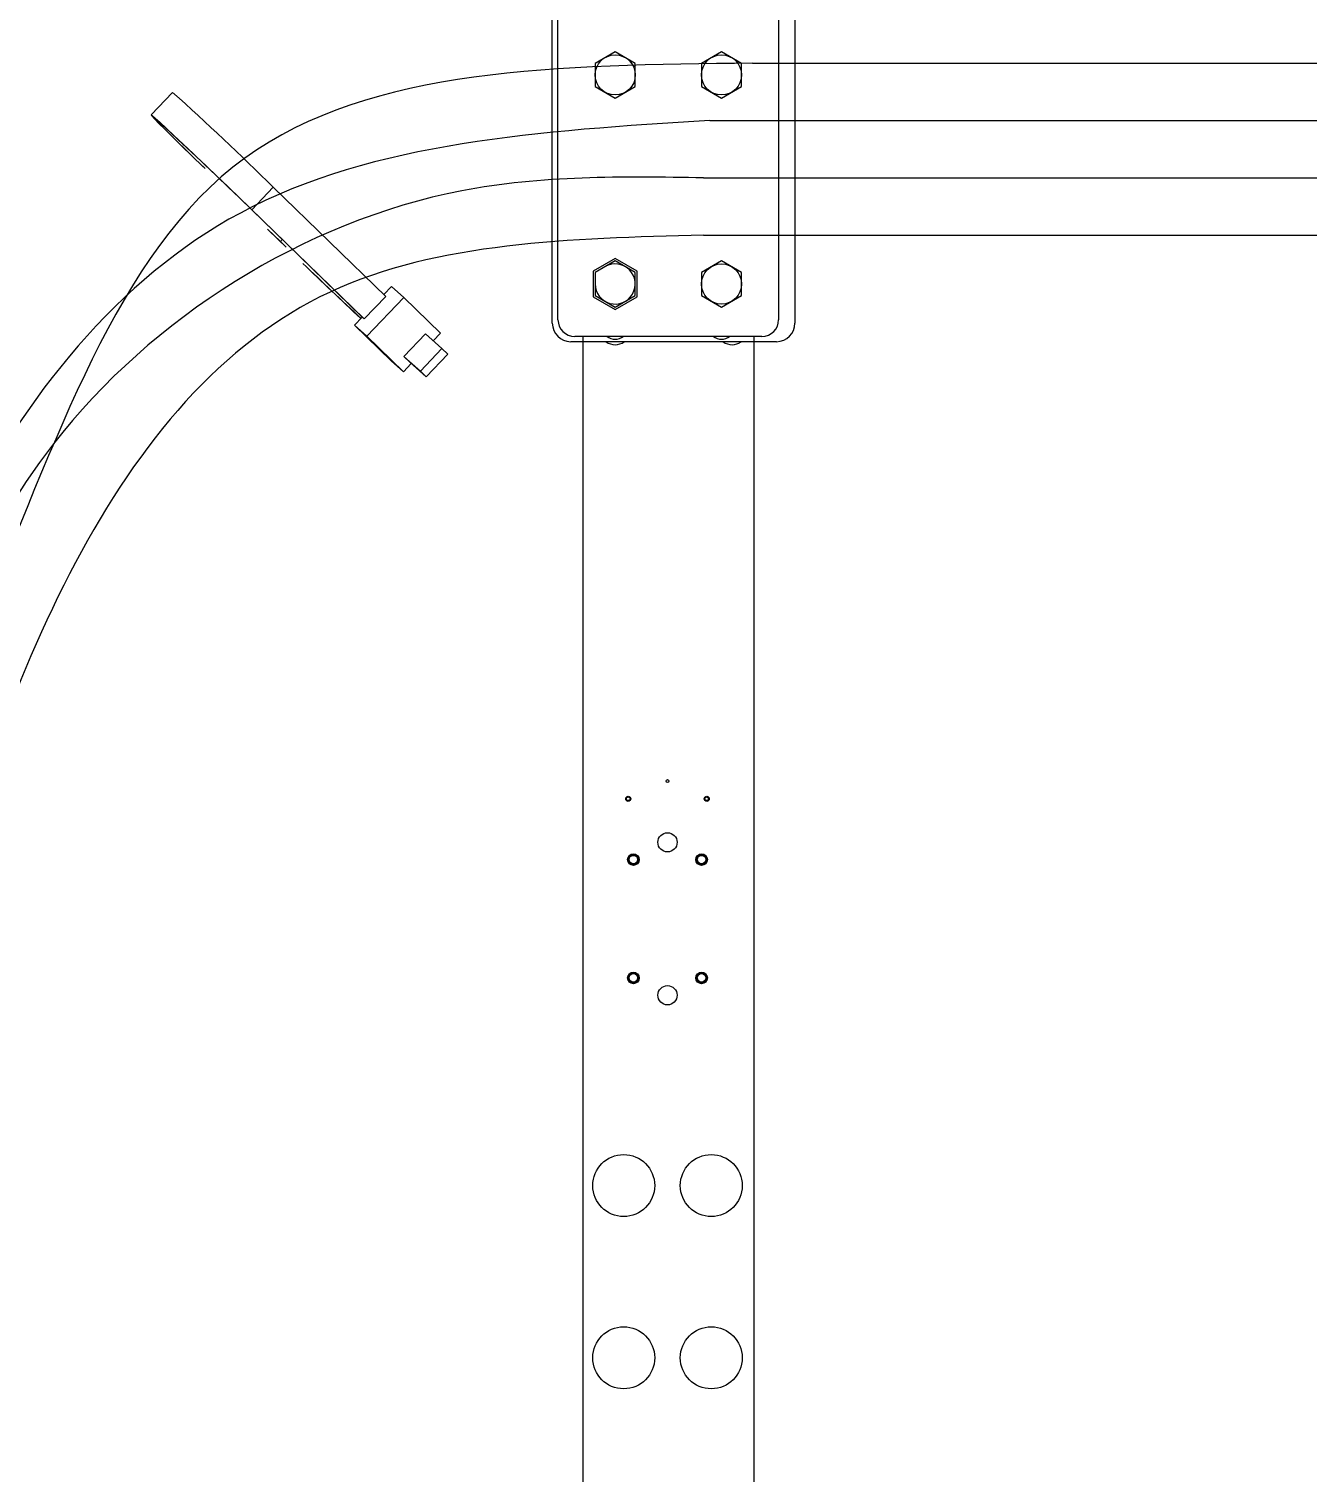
# Model space of a CAD drawing. Header units: feet. Extents: x 0.3 to 98.5, y -18.6 to 31.5.
# Drawn here: x 84.496 to 85.115, y -5.818 to -5.12 of the extents above; entities that cross this region are included whole.
import ezdxf

# ---------------------------------------------------------------- set-up
doc = ezdxf.new("R2010")
doc.units = ezdxf.units.FT
doc.header["$MEASUREMENT"] = 0
doc.layers.add('DC STRING CABLES', color=30, linetype='Continuous')
doc.layers.add('E-DETL', color=1, linetype='Continuous')

msp = doc.modelspace()

# ---------------------------------------------------------------- linework, layer by layer
at = {"color": 7, "linetype": 'Continuous', "lineweight": 25}
for p, q in [((84.74965, -5.26206), (84.74965, -5.03967)), ((84.86707, -5.03967), (84.86707, -5.26206)), ((84.75241, -5.26033), (84.75241, -5.04842)), ((84.85918, -5.04842), (84.85918, -5.26033)), ((84.78008, -5.13075), (84.77037, -5.13635)), ((84.78978, -5.13635), (84.78008, -5.13075)), ((84.83152, -5.13075), (84.82181, -5.13635)), ((84.84122, -5.13635), (84.83152, -5.13075)), ((84.77037, -5.13635), (84.77037, -5.14756)), ((84.78978, -5.14756), (84.78978, -5.13635)), ((84.82181, -5.13635), (84.82181, -5.14756)), ((84.84122, -5.14756), (84.84122, -5.13635)), ((84.77037, -5.14756), (84.78008, -5.15316)), ((84.78008, -5.15316), (84.78978, -5.14756)), ((84.82181, -5.14756), (84.83152, -5.15316)), ((84.83152, -5.15316), (84.84122, -5.14756)), ((84.78008, -5.23073), (84.7694, -5.23689)), ((84.79075, -5.23689), (84.78008, -5.23073)), ((84.7694, -5.23689), (84.7694, -5.24922)), ((84.78008, -5.23185), (84.77037, -5.23745)), ((84.77037, -5.23745), (84.77037, -5.24866)), ((84.78978, -5.23745), (84.78008, -5.23185)), ((84.78978, -5.24866), (84.78978, -5.23745)), ((84.79075, -5.24922), (84.79075, -5.23689)), ((84.83152, -5.23185), (84.82181, -5.23745)), ((84.82181, -5.23745), (84.82181, -5.24866)), ((84.84122, -5.23745), (84.83152, -5.23185)), ((84.84122, -5.24866), (84.84122, -5.23745)), ((84.7694, -5.24922), (84.78008, -5.25538)), ((84.77037, -5.24866), (84.78008, -5.25426)), ((84.78008, -5.25426), (84.78978, -5.24866)), ((84.78008, -5.25538), (84.79075, -5.24922)), ((84.82181, -5.24866), (84.83152, -5.25426)), ((84.83152, -5.25426), (84.84122, -5.24866)), ((84.85818, -5.27095), (84.75855, -5.27095)), ((84.85109, -5.26842), (84.7605, -5.26842)), ((84.7645, -5.26842), (84.7645, -8.19176)), ((84.84709, -5.26842), (84.84709, -8.19176))]:
    msp.add_line(p, q, dxfattribs=at)
for centre, radius in [((84.78008, -5.14195), 0.00971), ((84.83152, -5.14195), 0.00971), ((84.83152, -5.24306), 0.00971), ((84.80539, -5.48343), 0.000665), ((84.78639, -5.49202), 0.00123), ((84.78639, -5.49201), 0.00109), ((84.7864, -5.492), 0.00086), ((84.82437, -5.49202), 0.00123), ((84.82437, -5.49201), 0.00109), ((84.82438, -5.492), 0.00086), ((84.80539, -5.51307), 0.00466), ((84.78887, -5.52144), 0.0028), ((84.78887, -5.52144), 0.00267), ((84.78887, -5.52144), 0.00233), ((84.78887, -5.52144), 0.00207), ((84.8219, -5.52144), 0.0028), ((84.8219, -5.52144), 0.00267), ((84.8219, -5.52144), 0.00233), ((84.8219, -5.52144), 0.00207), ((84.78887, -5.57865), 0.0028), ((84.78887, -5.57865), 0.00267), ((84.78887, -5.57865), 0.00233), ((84.78887, -5.57865), 0.00207), ((84.8219, -5.57865), 0.0028), ((84.8219, -5.57865), 0.00267), ((84.8219, -5.57865), 0.00233), ((84.8219, -5.57865), 0.00207), ((84.80539, -5.58702), 0.00466), ((84.7842, -5.67906), 0.01499), ((84.82657, -5.67906), 0.01499), ((84.7842, -5.76235), 0.01499), ((84.82657, -5.76235), 0.01499)]:
    msp.add_circle(centre, radius, dxfattribs=at)
for centre, radius, start, end in [((84.78008, -5.24306), 0.00971, 180, 119.99998), ((84.75855, -5.26206), 0.0089, 180, 270), ((84.7605, -5.26033), 0.00809, 180, 270), ((84.85109, -5.26033), 0.00809, 270, 0), ((84.85818, -5.26206), 0.0089, 270, 0), ((84.78008, -5.2653), 0.00712, 232.65435, 307.34565), ((84.78008, -5.26328), 0.00647, 232.65435, 307.34565), ((84.83152, -5.26328), 0.00647, 232.65435, 307.34565), ((84.83665, -5.2653), 0.00712, 232.65435, 307.34565)]:
    msp.add_arc(centre, radius, start, end, dxfattribs=at)
at = {"layer": 'DC STRING CABLES', "flags": 128}
for points in [[(84.84652, -5.1363), (85.97435, -5.1363)], [(84.8258, -5.16401), (85.97435, -5.16401)], [(84.82283, -5.19171), (85.97435, -5.19171)], [(84.82283, -5.21942), (85.97435, -5.21942)]]:
    msp.add_lwpolyline(points, dxfattribs=at)
at = {"layer": 'DC STRING CABLES'}
for points in [[(84.84652, -5.1363), (84.6009, -5.18217), (84.4717, -5.40785), (84.38525, -5.59421), (84.34873, -5.70342), (84.30576, -5.78199), (84.30533, -5.77829)], [(84.8258, -5.16401), (84.5987, -5.20874), (84.38901, -5.57664), (84.36778, -5.68436), (84.34165, -5.77902)], [(84.82283, -5.19171), (84.70587, -5.19798), (84.50824, -5.32039), (84.39554, -5.66314), (84.36615, -5.76107), (84.36125, -5.77413)], [(84.82283, -5.21942), (84.64217, -5.24695), (84.44781, -5.56684), (84.39754, -5.76636)]]:
    msp.add_spline(points, degree=3, dxfattribs=at)
at = {"layer": 'E-DETL', "linetype": 'Continuous', "lineweight": 0}
for p, q in [((84.56592, -5.15039), (84.55549, -5.16125)), ((84.61465, -5.19629), (84.60421, -5.20715)), ((84.61465, -5.19629), (84.6691, -5.24908)), ((84.6577, -5.25909), (84.60325, -5.2063)), ((84.60421, -5.20715), (84.65867, -5.25994)), ((84.61712, -5.22172), (84.61179, -5.21655)), ((84.61184, -5.21652), (84.61808, -5.22256)), ((84.62081, -5.22529), (84.61712, -5.22172)), ((84.61902, -5.22159), (84.61808, -5.22256)), ((84.61808, -5.22256), (84.62084, -5.22523)), ((84.67191, -5.24431), (84.66818, -5.24819)), ((84.67191, -5.24431), (84.67787, -5.24957)), ((84.6691, -5.24908), (84.65867, -5.25994)), ((84.67787, -5.24957), (84.6599, -5.26827)), ((84.67787, -5.24957), (84.6956, -5.26676)), ((84.6577, -5.25909), (84.65394, -5.26301)), ((84.65867, -5.25994), (84.6577, -5.25909)), ((84.65394, -5.26301), (84.6599, -5.26827)), ((84.67167, -5.2802), (84.65394, -5.26301)), ((84.6599, -5.26827), (84.67763, -5.28546)), ((84.68827, -5.26723), (84.67784, -5.27809)), ((84.68827, -5.26723), (84.69626, -5.27428)), ((84.6956, -5.26676), (84.69199, -5.27051)), ((84.67784, -5.27809), (84.68583, -5.28514)), ((84.67784, -5.27809), (84.6807, -5.28086)), ((84.69626, -5.27428), (84.68583, -5.28514)), ((84.69912, -5.27705), (84.68869, -5.28791)), ((84.69626, -5.27428), (84.69912, -5.27705)), ((84.67763, -5.28546), (84.67167, -5.2802)), ((84.68143, -5.2815), (84.67763, -5.28546)), ((84.68869, -5.28791), (84.6807, -5.28086)), ((84.68583, -5.28514), (84.68869, -5.28791))]:
    msp.add_line(p, q, dxfattribs=at)
at = {"layer": 'E-DETL', "linetype": 'Continuous', "lineweight": 0, "flags": 128}
for points in [[(84.58066, -5.18637), (84.57533, -5.18119), (84.57042, -5.17638), (84.56604, -5.17209), (84.56232, -5.16839), (84.55934, -5.1654), (84.55718, -5.16318), (84.55588, -5.16178), (84.55549, -5.16125), (84.556, -5.16159), (84.55741, -5.1628), (84.55968, -5.16484), (84.56276, -5.16767), (84.56657, -5.17122), (84.57102, -5.17539), (84.576, -5.18009), (84.58138, -5.1852), (84.58703, -5.1906), (84.59281, -5.19614), (84.59859, -5.20171), (84.60421, -5.20715)], [(84.60325, -5.2063), (84.59809, -5.2013), (84.59278, -5.19619), (84.58747, -5.1911), (84.58228, -5.18614), (84.57734, -5.18145), (84.57277, -5.17714), (84.56868, -5.1733), (84.56519, -5.17005), (84.56236, -5.16745), (84.56027, -5.16557), (84.55897, -5.16446), (84.5585, -5.16415), (84.55887, -5.16464), (84.56006, -5.16592), (84.56205, -5.16796), (84.56478, -5.17071), (84.5682, -5.1741), (84.57221, -5.17805), (84.57673, -5.18246), (84.58163, -5.18722)]]:
    msp.add_lwpolyline(points, dxfattribs=at)
at = {"layer": 'E-DETL', "linetype": 'Continuous', "lineweight": 0}
for centre, radius, start, end in [((83.68749, -6.13177), 1.3171, 45.25587, 48.16814), ((86.37361, -3.42177), 2.51493, 226.07419, 226.95684), ((85.98105, -3.83279), 1.94651, 226.00508, 227.14397)]:
    msp.add_arc(centre, radius, start, end, dxfattribs=at)

doc.saveas('drawing.dxf')
